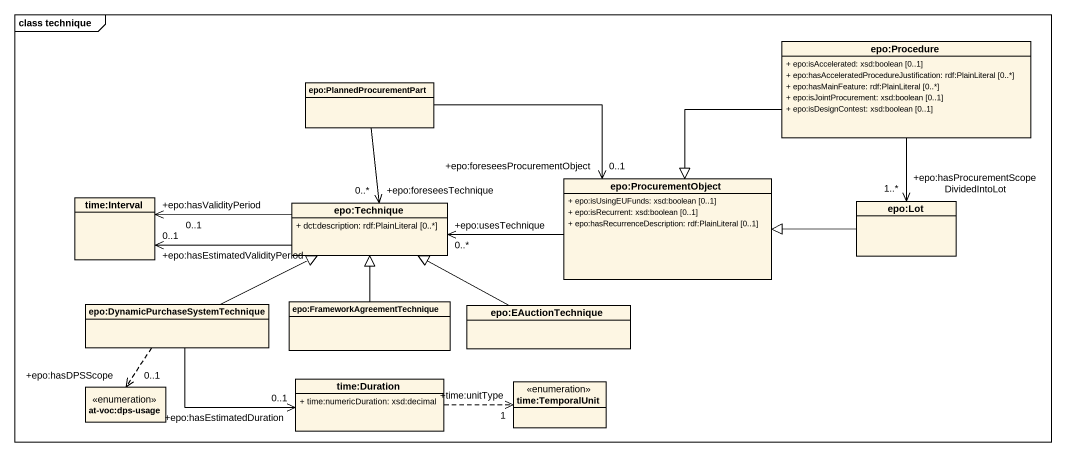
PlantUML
@startuml
mainframe class technique
hide circle
hide empty members
skinparam classAttributeIconSize 0
class "epo:Procedure" as epo_Procedure {
  + epo:isAccelerated: xsd:boolean [0..1]
  + epo:hasAcceleratedProcedureJustification: rdf:PlainLiteral [0..*]
  + epo:hasMainFeature: rdf:PlainLiteral [0..*]
  + epo:isJointProcurement: xsd:boolean [0..1]
  + epo:isDesignContest: xsd:boolean [0..1]
}
class "epo:PlannedProcurementPart" as epo_PlannedProcurementPart
class "time:Interval" as time_Interval
class "epo:Technique" as epo_Technique {
  + dct:description: rdf:PlainLiteral [0..*]
}
class "epo:ProcurementObject" as epo_ProcurementObject {
  + epo:isUsingEUFunds: xsd:boolean [0..1]
  + epo:isRecurrent: xsd:boolean [0..1]
  + epo:hasRecurrenceDescription: rdf:PlainLiteral [0..1]
}
class "epo:Lot" as epo_Lot
class "epo:DynamicPurchaseSystemTechnique" as epo_DynamicPurchaseSystemTec
class "epo:FrameworkAgreementTechnique" as epo_FrameworkAgreementTechni
class "epo:EAuctionTechnique" as epo_EAuctionTechnique
enum "at-voc:dps-usage" as at_voc_dps_usage
class "time:Duration" as time_Duration {
  + time:numericDuration: xsd:decimal
}
enum "time:TemporalUnit" as time_TemporalUnit
epo_Procedure -left-|> epo_ProcurementObject
epo_Procedure --> "+epo:hasProcurementScopeDividedIntoLot\n1..*" epo_Lot
epo_PlannedProcurementPart --> "+epo:foreseesTechnique\n0..*" epo_Technique
epo_PlannedProcurementPart -right-> "+epo:foreseesProcurementObject\n0..1" epo_ProcurementObject
epo_Technique -left-> "+epo:hasEstimatedValidityPeriod\n0..1" time_Interval
epo_Technique -left-> "+epo:hasValidityPeriod\n0..1" time_Interval
epo_ProcurementObject -left-> "+epo:usesTechnique\n0..*" epo_Technique
epo_Lot -left-|> epo_ProcurementObject
epo_DynamicPurchaseSystemTec -right-|> epo_Technique
epo_DynamicPurchaseSystemTec ..> "+epo:hasDPSScope\n0..1" at_voc_dps_usage
epo_DynamicPurchaseSystemTec -right-> "+epo:hasEstimatedDuration\n0..1" time_Duration
epo_FrameworkAgreementTechni -up-|> epo_Technique
epo_EAuctionTechnique -left-|> epo_Technique
time_Duration .right.> "+time:unitType\n1" time_TemporalUnit
@enduml
